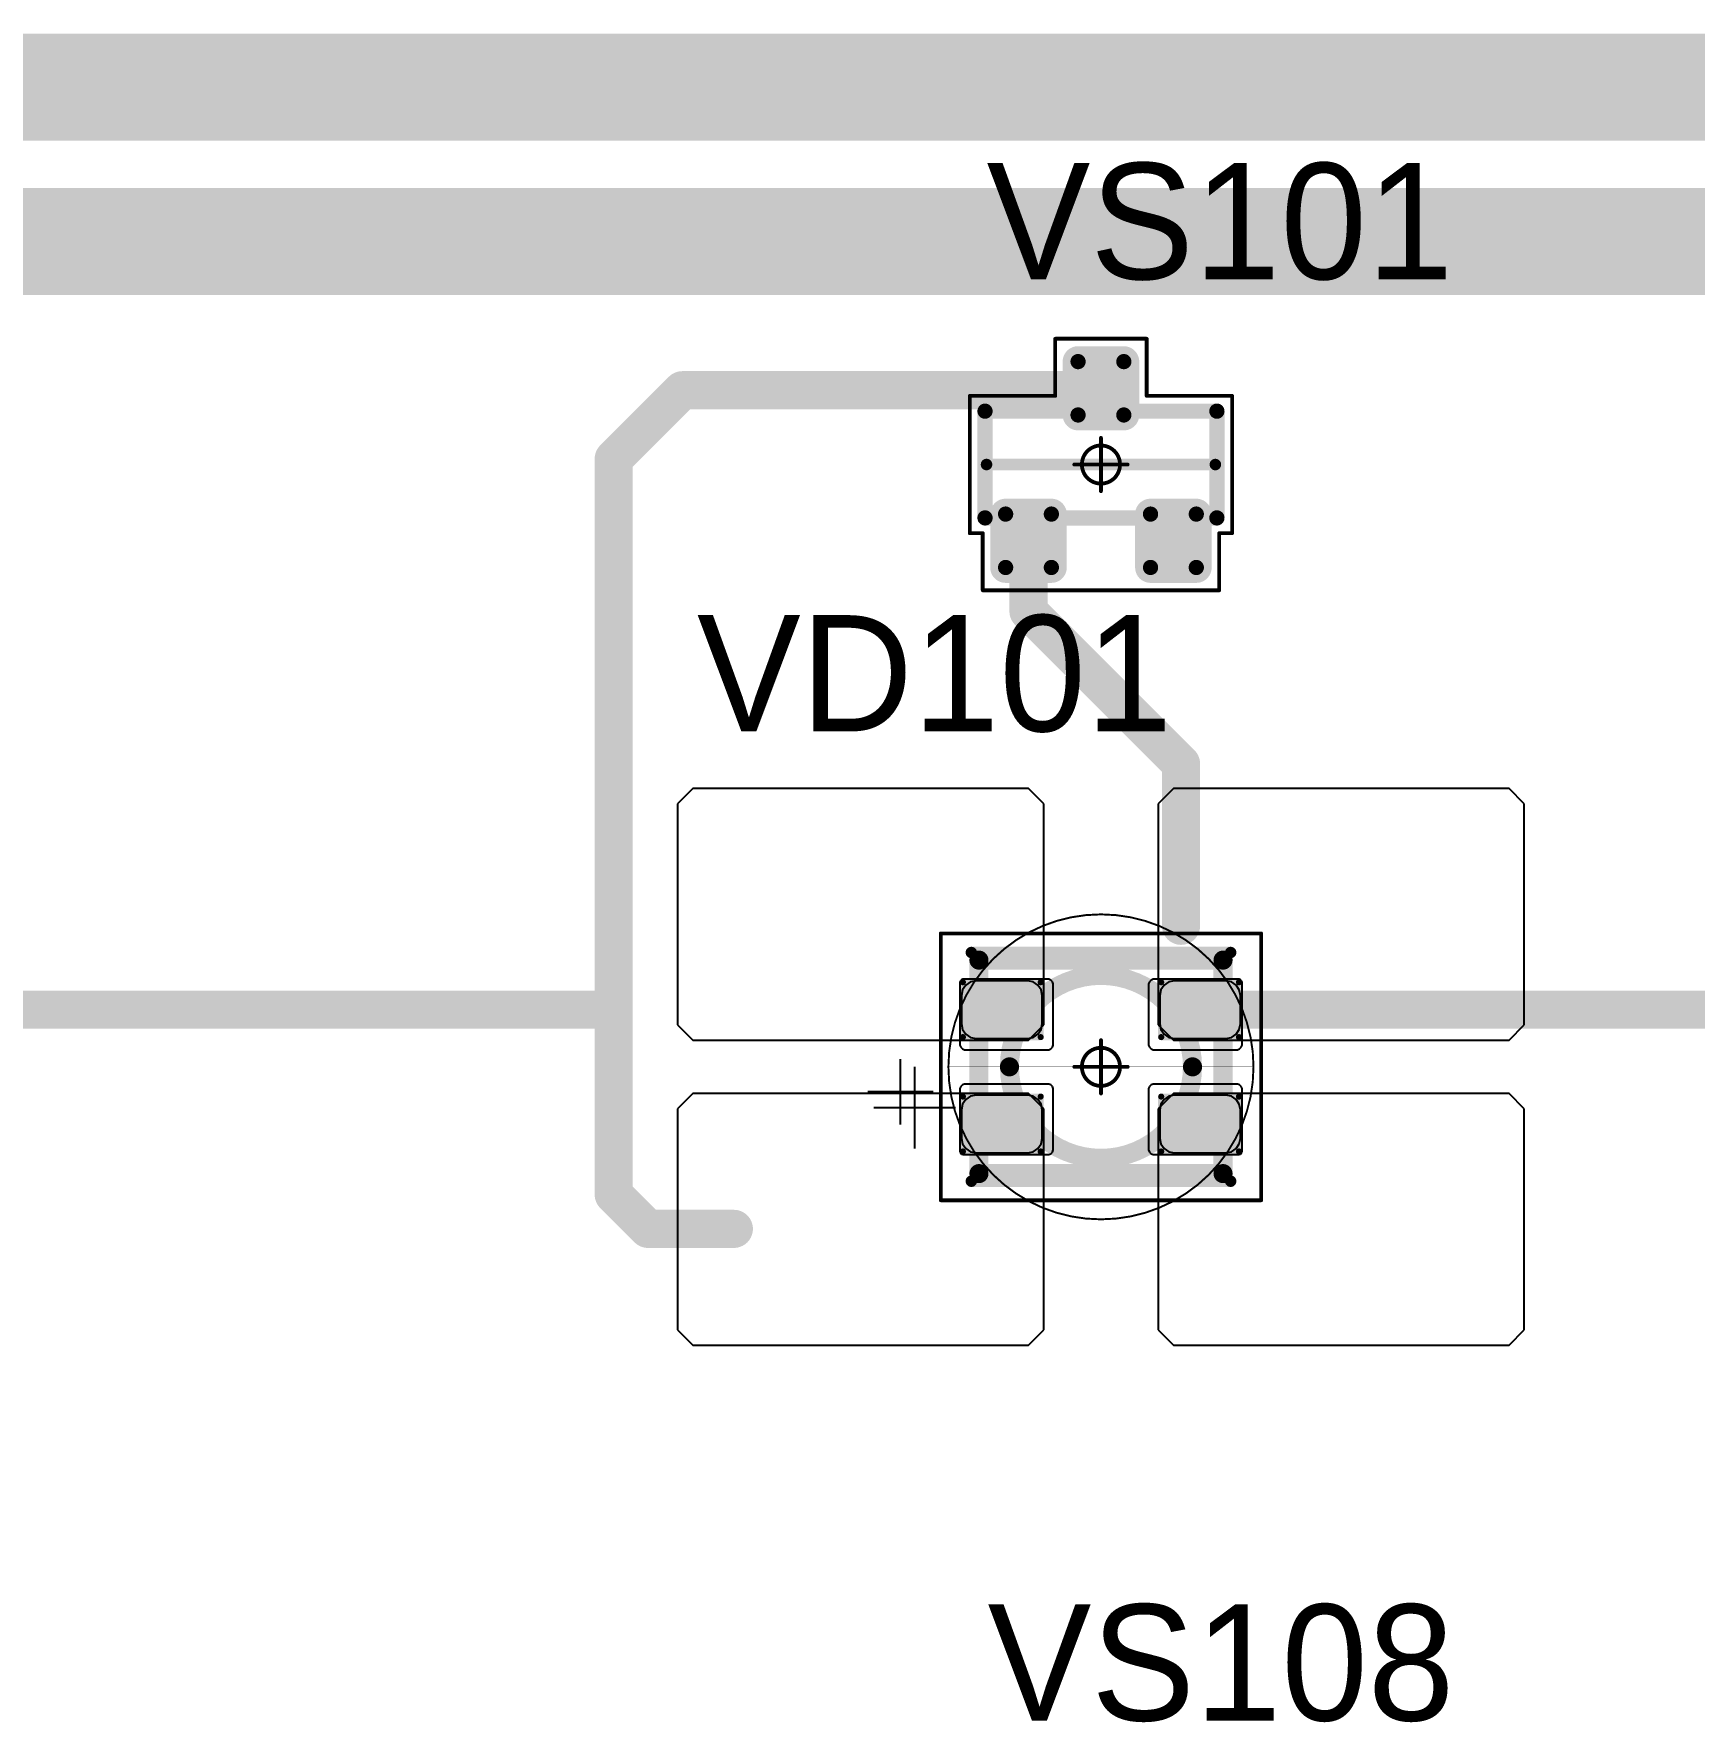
# Model space of a CAD drawing. Header units: millimetres. Extents: x 0 to 400, y 0 to 511.
# Drawn here: x 186.01 to 207.78, y 152.9 to 175.05 of the extents above; entities that cross this region are included whole.
import ezdxf

# ---------------------------------------------------------------- set-up
doc = ezdxf.new("R2010")
doc.units = ezdxf.units.MM
for name, color, linetype in [('Mechanical13', 56, 'Continuous'), ('Mechanical15', 56, 'Continuous'), ('Mechanical2', 216, 'Continuous'), ('TopLayer', 1, 'Continuous'), ('TopOverlay', 2, 'Continuous'), ('TopPaste', 8, 'Continuous'), ('TopSolder', 216, 'Continuous')]:
    doc.layers.add(name, color=color, linetype=linetype)

# ---------------------------------------------------------------- blocks, each defined once
blk = doc.blocks.new('SOT23_496')
at = {"layer": 'Mechanical13', "const_width": 0.2}
for points in [[(-0.7, 1.52), (0.7, 1.52)], [(-0.7, 1.52), (-0.7, -1.52)], [(0.7, 1.52), (0.7, -1.52)], [(-0.7, -1.52), (0.7, -1.52)]]:
    blk.add_lwpolyline(points, dxfattribs=at)
at = {"layer": 'Mechanical13', "const_width": 0.1}
for points in [[(-0.75, 1.52, 1), (-0.65, 1.52, 1)], [(-0.75, 1.52, 1), (-0.65, 1.52, 1)], [(0.65, 1.52, 1), (0.75, 1.52, 1)], [(0.65, 1.52, 1), (0.75, 1.52, 1)], [(-0.75, -1.52, 1), (-0.65, -1.52, 1)], [(-0.75, -1.52, 1), (-0.65, -1.52, 1)], [(0.65, -1.52, 1), (0.75, -1.52, 1)], [(0.65, -1.52, 1), (0.75, -1.52, 1)]]:
    blk.add_lwpolyline(points, format="xyb", close=True, dxfattribs=at)
at = {"layer": 'Mechanical15', "const_width": 0.05}
for points in [[(-1.65, 1.55), (-1.65, -1.55)], [(-1.65, 1.55), (-0.9, 1.55)], [(-0.9, 1.72), (-0.9, 1.55)], [(-0.9, 1.72), (0.9, 1.72)], [(0.9, 1.72), (0.9, 0.6)], [(0.9, 0.6), (1.65, 0.6)], [(1.65, 0.6), (1.65, -0.6)], [(0, 0.35), (0, -0.35)], [(-0.35, 0), (0.35, 0)], [(0.9, -0.6), (1.65, -0.6)], [(0.9, -0.6), (0.9, -1.72)], [(-1.65, -1.55), (-0.9, -1.55)], [(-0.9, -1.55), (-0.9, -1.72)], [(-0.9, -1.72), (0.9, -1.72)]]:
    blk.add_lwpolyline(points, dxfattribs=at)
at = {"layer": 'Mechanical15'}
for points, const_width in [([(-1.662, 1.55, 1), (-1.637, 1.55, 1)], 0.025), ([(-1.662, 1.55, 1), (-1.637, 1.55, 1)], 0.025), ([(-0.913, 1.72, 1), (-0.888, 1.72, 1)], 0.025), ([(-0.913, 1.72, 1), (-0.888, 1.72, 1)], 0.025), ([(-0.913, 1.55, 1), (-0.888, 1.55, 1)], 0.025), ([(-0.913, 1.55, 1), (-0.888, 1.55, 1)], 0.025), ([(0.888, 1.72, 1), (0.913, 1.72, 1)], 0.025), ([(0.888, 1.72, 1), (0.913, 1.72, 1)], 0.025), ([(0.888, 0.6, 1), (0.913, 0.6, 1)], 0.025), ([(0.888, 0.6, 1), (0.913, 0.6, 1)], 0.025), ([(1.637, 0.6, 1), (1.662, 0.6, 1)], 0.025), ([(1.637, 0.6, 1), (1.662, 0.6, 1)], 0.025), ([(0.25, 0, 1), (-0.25, 0, 1)], 0.05), ([(-0.012, 0.35, 1), (0.012, 0.35, 1)], 0.025), ([(-0.362, 0, 1), (-0.337, 0, 1)], 0.025), ([(-0.262, 0, 1), (-0.238, 0, 1)], 0.025), ([(0.238, 0, 1), (0.262, 0, 1)], 0.025), ([(0.337, 0, 1), (0.362, 0, 1)], 0.025), ([(-0.012, -0.35, 1), (0.012, -0.35, 1)], 0.025), ([(0.888, -0.6, 1), (0.913, -0.6, 1)], 0.025), ([(0.888, -0.6, 1), (0.913, -0.6, 1)], 0.025), ([(1.637, -0.6, 1), (1.662, -0.6, 1)], 0.025), ([(1.637, -0.6, 1), (1.662, -0.6, 1)], 0.025), ([(-1.662, -1.55, 1), (-1.637, -1.55, 1)], 0.025), ([(-1.662, -1.55, 1), (-1.637, -1.55, 1)], 0.025), ([(-0.913, -1.55, 1), (-0.888, -1.55, 1)], 0.025), ([(-0.913, -1.55, 1), (-0.888, -1.55, 1)], 0.025), ([(-0.913, -1.72, 1), (-0.888, -1.72, 1)], 0.025), ([(-0.913, -1.72, 1), (-0.888, -1.72, 1)], 0.025), ([(0.888, -1.72, 1), (0.913, -1.72, 1)], 0.025), ([(0.888, -1.72, 1), (0.913, -1.72, 1)], 0.025)]:
    blk.add_lwpolyline(points, format="xyb", close=True, dxfattribs=dict(at, const_width=const_width))
at = {"layer": 'TopLayer', "const_width": 0.1}
for points in [[(-1.4, 1.25, 1), (-1.3, 1.25, 1)], [(-0.7, 1.25, 1), (-0.6, 1.25, 1)], [(-1.4, 0.65, 1), (-1.3, 0.65, 1)], [(-0.7, 0.65, 1), (-0.6, 0.65, 1)], [(0.6, 0.3, 1), (0.7, 0.3, 1)], [(1.3, 0.3, 1), (1.4, 0.3, 1)], [(0.6, -0.3, 1), (0.7, -0.3, 1)], [(1.3, -0.3, 1), (1.4, -0.3, 1)], [(-1.4, -0.65, 1), (-1.3, -0.65, 1)], [(-0.7, -0.65, 1), (-0.6, -0.65, 1)], [(-1.4, -1.25, 1), (-1.3, -1.25, 1)], [(-0.7, -1.25, 1), (-0.6, -1.25, 1)]]:
    blk.add_lwpolyline(points, format="xyb", close=True, dxfattribs=at)
at = {"layer": 'TopLayer'}
for points in [[(-1.35, 1.35), (-1.35, 0.55), (-0.65, 1.35), (-0.65, 0.55)], [(-1.45, 1.25), (-1.45, 0.65), (-0.55, 1.25), (-0.55, 0.65)], [(0.55, 0.3), (0.55, -0.3), (1.45, 0.3), (1.45, -0.3)], [(0.65, 0.4), (0.65, -0.4), (1.35, 0.4), (1.35, -0.4)], [(-1.45, -0.65), (-1.45, -1.25), (-0.55, -0.65), (-0.55, -1.25)], [(-1.35, -0.55), (-1.35, -1.35), (-0.65, -0.55), (-0.65, -1.35)]]:
    blk.add_solid(points, dxfattribs=at)
at = {"layer": 'TopOverlay', "const_width": 0.15}
blk.add_lwpolyline([(0, 1.5), (0, -1.5)], dxfattribs=at)
at = {"layer": 'TopOverlay', "const_width": 0.075}
for points in [[(-0.038, 1.5, 1), (0.038, 1.5, 1)], [(-0.038, -1.5, 1), (0.038, -1.5, 1)]]:
    blk.add_lwpolyline(points, format="xyb", close=True, dxfattribs=at)
at = {"layer": 'TopPaste', "const_width": 0.075}
for points in [[(-1.387, 1.25, 1), (-1.313, 1.25, 1)], [(-0.687, 1.25, 1), (-0.613, 1.25, 1)], [(-1.387, 0.65, 1), (-1.313, 0.65, 1)], [(-0.687, 0.65, 1), (-0.613, 0.65, 1)], [(0.613, 0.3, 1), (0.687, 0.3, 1)], [(1.313, 0.3, 1), (1.387, 0.3, 1)], [(0.613, -0.3, 1), (0.687, -0.3, 1)], [(1.313, -0.3, 1), (1.387, -0.3, 1)], [(-1.387, -0.65, 1), (-1.313, -0.65, 1)], [(-0.687, -0.65, 1), (-0.613, -0.65, 1)], [(-1.387, -1.25, 1), (-1.313, -1.25, 1)], [(-0.687, -1.25, 1), (-0.613, -1.25, 1)]]:
    blk.add_lwpolyline(points, format="xyb", close=True, dxfattribs=at)
at = {"layer": 'TopPaste'}
for points in [[(-1.425, 1.25), (-1.425, 0.65), (-0.575, 1.25), (-0.575, 0.65)], [(-1.35, 1.325), (-1.35, 0.575), (-0.65, 1.325), (-0.65, 0.575)], [(0.575, 0.3), (0.575, -0.3), (1.425, 0.3), (1.425, -0.3)], [(0.65, 0.375), (0.65, -0.375), (1.35, 0.375), (1.35, -0.375)], [(-1.425, -0.65), (-1.425, -1.25), (-0.575, -0.65), (-0.575, -1.25)], [(-1.35, -0.575), (-1.35, -1.325), (-0.65, -0.575), (-0.65, -1.325)]]:
    blk.add_solid(points, dxfattribs=at)
at = {"layer": 'TopSolder', "const_width": 0.202}
for points in [[(-1.451, 1.25, 1), (-1.249, 1.25, 1)], [(-0.751, 1.25, 1), (-0.549, 1.25, 1)], [(-1.451, 0.65, 1), (-1.249, 0.65, 1)], [(-0.751, 0.65, 1), (-0.549, 0.65, 1)], [(0.549, 0.3, 1), (0.751, 0.3, 1)], [(1.249, 0.3, 1), (1.451, 0.3, 1)], [(0.549, -0.3, 1), (0.751, -0.3, 1)], [(1.249, -0.3, 1), (1.451, -0.3, 1)], [(-1.451, -0.65, 1), (-1.249, -0.65, 1)], [(-0.751, -0.65, 1), (-0.549, -0.65, 1)], [(-1.451, -1.25, 1), (-1.249, -1.25, 1)], [(-0.751, -1.25, 1), (-0.549, -1.25, 1)]]:
    blk.add_lwpolyline(points, format="xyb", close=True, dxfattribs=at)
at = {"layer": 'TopSolder'}
for points in [[(-1.35, 1.452), (-1.35, 0.448), (-0.65, 1.452), (-0.65, 0.448)], [(-1.552, 1.25), (-1.552, 0.65), (-0.448, 1.25), (-0.448, 0.65)], [(0.65, 0.502), (0.65, -0.502), (1.35, 0.502), (1.35, -0.502)], [(0.448, 0.3), (0.448, -0.3), (1.552, 0.3), (1.552, -0.3)], [(-1.552, -0.65), (-1.552, -1.25), (-0.448, -0.65), (-0.448, -1.25)], [(-1.35, -0.448), (-1.35, -1.452), (-0.65, -0.448), (-0.65, -1.452)]]:
    blk.add_solid(points, dxfattribs=at)
blk = doc.blocks.new('E65F_700')
at = {"layer": 'Mechanical13'}
for p, q in [((2.441, 1.071), (2.441, 0)), ((1.905, 0.536), (2.976, 0.536))]:
    blk.add_line(p, q, dxfattribs=at)
at = {"layer": 'Mechanical13', "const_width": 0.25}
for points in [[(-1.6, 1.4), (-1.6, -1.4)], [(1.6, 1.4), (-1.6, 1.4)], [(1.6, 1.4), (1.6, -1.4)], [(1.6, -1.4), (-1.6, -1.4)]]:
    blk.add_lwpolyline(points, dxfattribs=at)
at = {"layer": 'Mechanical13'}
for points, const_width in [([(-1.663, 1.4, 1), (-1.538, 1.4, 1)], 0.125), ([(-1.663, 1.4, 1), (-1.538, 1.4, 1)], 0.125), ([(1.537, 1.4, 1), (1.662, 1.4, 1)], 0.125), ([(1.537, 1.4, 1), (1.662, 1.4, 1)], 0.125), ([(1.2, 0, 1), (-1.2, 0, 1)], 0.25), ([(-1.263, 0, 1), (-1.138, 0, 1)], 0.125), ([(1.137, 0, 1), (1.262, 0, 1)], 0.125), ([(-1.663, -1.4, 1), (-1.538, -1.4, 1)], 0.125), ([(-1.663, -1.4, 1), (-1.538, -1.4, 1)], 0.125), ([(1.537, -1.4, 1), (1.662, -1.4, 1)], 0.125), ([(1.537, -1.4, 1), (1.662, -1.4, 1)], 0.125)]:
    blk.add_lwpolyline(points, format="xyb", close=True, dxfattribs=dict(at, const_width=const_width))
at = {"layer": 'Mechanical15', "const_width": 0.05}
for points in [[(2.1, 1.75), (-2.1, 1.75)], [(-2.1, 1.75), (-2.1, -1.75)], [(2.1, 1.75), (2.1, -1.75)], [(0, 0.35), (0, -0.35)], [(0, 0.35), (0, -0.35)], [(0.35, 0), (-0.35, 0)], [(0.35, 0), (-0.35, 0)], [(2.1, -1.75), (-2.1, -1.75)]]:
    blk.add_lwpolyline(points, dxfattribs=at)
at = {"layer": 'Mechanical15'}
for points, const_width in [([(-2.113, 1.75, 1), (-2.088, 1.75, 1)], 0.025), ([(-2.113, 1.75, 1), (-2.088, 1.75, 1)], 0.025), ([(2.087, 1.75, 1), (2.112, 1.75, 1)], 0.025), ([(2.087, 1.75, 1), (2.112, 1.75, 1)], 0.025), ([(0.25, 0, 1), (-0.25, 0, 1)], 0.05), ([(0.25, 0, 1), (-0.25, 0, 1)], 0.05), ([(-0.013, 0.35, 1), (0.012, 0.35, 1)], 0.025), ([(-0.013, 0.35, 1), (0.012, 0.35, 1)], 0.025), ([(-0.363, 0, 1), (-0.338, 0, 1)], 0.025), ([(-0.363, 0, 1), (-0.338, 0, 1)], 0.025), ([(-0.263, 0, 1), (-0.238, 0, 1)], 0.025), ([(-0.263, 0, 1), (-0.238, 0, 1)], 0.025), ([(0.237, 0, 1), (0.262, 0, 1)], 0.025), ([(0.237, 0, 1), (0.262, 0, 1)], 0.025), ([(0.337, 0, 1), (0.362, 0, 1)], 0.025), ([(0.337, 0, 1), (0.362, 0, 1)], 0.025), ([(-0.013, -0.35, 1), (0.012, -0.35, 1)], 0.025), ([(-0.013, -0.35, 1), (0.012, -0.35, 1)], 0.025), ([(-2.113, -1.75, 1), (-2.088, -1.75, 1)], 0.025), ([(-2.113, -1.75, 1), (-2.088, -1.75, 1)], 0.025), ([(2.087, -1.75, 1), (2.112, -1.75, 1)], 0.025), ([(2.087, -1.75, 1), (2.112, -1.75, 1)], 0.025)]:
    blk.add_lwpolyline(points, format="xyb", close=True, dxfattribs=dict(at, const_width=const_width))
at = {"layer": 'TopLayer'}
for p, q in [((-5.35, 3.65), (-5.55, 3.45)), ((-0.95, 3.65), (-5.35, 3.65)), ((-5.35, 3.65), (-5.35, 3.65)), ((-0.75, 3.45), (-0.95, 3.65)), ((0.95, 3.65), (0.75, 3.45)), ((5.35, 3.65), (0.95, 3.65)), ((0.95, 3.65), (0.95, 3.65)), ((5.55, 3.45), (5.35, 3.65)), ((-5.55, 3.45), (-5.55, 3.45)), ((-5.55, 3.45), (-5.55, 0.55)), ((-0.75, 0.55), (-0.75, 3.45)), ((0.75, 3.45), (0.75, 3.45)), ((0.75, 3.45), (0.75, 0.55)), ((5.55, 0.55), (5.55, 3.45)), ((-5.55, 0.55), (-5.35, 0.35)), ((-0.95, 0.35), (-0.75, 0.55)), ((0.75, 0.55), (0.95, 0.35)), ((5.35, 0.35), (5.55, 0.55)), ((-5.35, 0.35), (-0.95, 0.35)), ((0.95, 0.35), (5.35, 0.35)), ((-5.35, -0.35), (-5.55, -0.55)), ((-0.95, -0.35), (-5.35, -0.35)), ((-5.35, -0.35), (-5.35, -0.35)), ((-0.75, -0.55), (-0.95, -0.35)), ((0.95, -0.35), (0.75, -0.55)), ((5.35, -0.35), (0.95, -0.35)), ((0.95, -0.35), (0.95, -0.35)), ((5.55, -0.55), (5.35, -0.35)), ((-5.55, -0.55), (-5.55, -0.55)), ((-5.55, -0.55), (-5.55, -3.45)), ((-0.75, -3.45), (-0.75, -0.55)), ((0.75, -0.55), (0.75, -0.55)), ((0.75, -0.55), (0.75, -3.45)), ((5.55, -3.45), (5.55, -0.55)), ((-5.55, -3.45), (-5.35, -3.65)), ((-0.95, -3.65), (-0.75, -3.45)), ((0.75, -3.45), (0.95, -3.65)), ((5.35, -3.65), (5.55, -3.45)), ((-5.35, -3.65), (-0.95, -3.65)), ((0.95, -3.65), (5.35, -3.65))]:
    blk.add_line(p, q, dxfattribs=at)
at = {"layer": 'TopLayer', "const_width": 0.04}
for points in [[(-1.83, 1.11, 1), (-1.79, 1.11, 1)], [(-0.81, 1.11, 1), (-0.77, 1.11, 1)], [(0.77, 1.11, 1), (0.81, 1.11, 1)], [(1.79, 1.11, 1), (1.83, 1.11, 1)], [(-1.83, 0.39, 1), (-1.79, 0.39, 1)], [(-0.81, 0.39, 1), (-0.77, 0.39, 1)], [(0.77, 0.39, 1), (0.81, 0.39, 1)], [(1.79, 0.39, 1), (1.83, 0.39, 1)], [(-1.83, -0.39, 1), (-1.79, -0.39, 1)], [(-0.81, -0.39, 1), (-0.77, -0.39, 1)], [(0.77, -0.39, 1), (0.81, -0.39, 1)], [(1.79, -0.39, 1), (1.83, -0.39, 1)], [(-1.83, -1.11, 1), (-1.79, -1.11, 1)], [(-0.81, -1.11, 1), (-0.77, -1.11, 1)], [(0.77, -1.11, 1), (0.81, -1.11, 1)], [(1.79, -1.11, 1), (1.83, -1.11, 1)]]:
    blk.add_lwpolyline(points, format="xyb", close=True, dxfattribs=at)
at = {"layer": 'TopLayer'}
for points in [[(-1.85, 1.11), (-1.85, 0.39), (-0.75, 1.11), (-0.75, 0.39)], [(-1.81, 1.15), (-1.81, 0.35), (-0.79, 1.15), (-0.79, 0.35)], [(0.75, 1.11), (0.75, 0.39), (1.85, 1.11), (1.85, 0.39)], [(0.79, 1.15), (0.79, 0.35), (1.81, 1.15), (1.81, 0.35)], [(-1.85, -0.39), (-1.85, -1.11), (-0.75, -0.39), (-0.75, -1.11)], [(-1.81, -0.35), (-1.81, -1.15), (-0.79, -0.35), (-0.79, -1.15)], [(0.75, -0.39), (0.75, -1.11), (1.85, -0.39), (1.85, -1.11)], [(0.79, -0.35), (0.79, -1.15), (1.81, -0.35), (1.81, -1.15)]]:
    blk.add_solid(points, dxfattribs=at)
at = {"layer": 'TopOverlay'}
for p, q in [((2.628, 0.757), (2.628, -0.1)), ((2.2, 0.328), (3.057, 0.328))]:
    blk.add_line(p, q, dxfattribs=at)
at = {"layer": 'TopOverlay', "const_width": 0.15}
for points in [[(1.7, 1.5), (-1.7, 1.5)], [(1.7, -1.5), (-1.7, -1.5)]]:
    blk.add_lwpolyline(points, dxfattribs=at)
at = {"layer": 'TopOverlay', "const_width": 0.075}
for points in [[(-1.738, 1.5, 1), (-1.663, 1.5, 1)], [(1.662, 1.5, 1), (1.737, 1.5, 1)], [(-1.738, -1.5, 1), (-1.663, -1.5, 1)], [(1.662, -1.5, 1), (1.737, -1.5, 1)]]:
    blk.add_lwpolyline(points, format="xyb", close=True, dxfattribs=at)
at = {"layer": 'TopPaste'}
for p, q in [((-1.711, 1.114), (-1.773, 1.073)), ((-1.638, 1.129), (-1.711, 1.114)), ((-0.963, 1.129), (-1.638, 1.129)), ((-0.889, 1.114), (-0.963, 1.129)), ((-0.827, 1.073), (-0.889, 1.114)), ((0.889, 1.114), (0.827, 1.073)), ((0.962, 1.129), (0.889, 1.114)), ((1.637, 1.129), (0.962, 1.129)), ((1.711, 1.114), (1.637, 1.129)), ((1.773, 1.073), (1.711, 1.114)), ((-1.814, 1.011), (-1.829, 0.938)), ((-1.829, 0.938), (-1.829, 0.563)), ((-1.773, 1.073), (-1.814, 1.011)), ((-0.786, 1.011), (-0.827, 1.073)), ((-0.771, 0.938), (-0.786, 1.011)), ((-0.771, 0.563), (-0.771, 0.938)), ((0.786, 1.011), (0.771, 0.938)), ((0.771, 0.938), (0.771, 0.563)), ((0.827, 1.073), (0.786, 1.011)), ((1.814, 1.011), (1.773, 1.073)), ((1.829, 0.938), (1.814, 1.011)), ((1.829, 0.563), (1.829, 0.938)), ((-1.829, 0.563), (-1.814, 0.489)), ((-1.814, 0.489), (-1.773, 0.427)), ((-0.827, 0.427), (-0.786, 0.489)), ((-0.786, 0.489), (-0.771, 0.563)), ((0.771, 0.563), (0.786, 0.489)), ((0.786, 0.489), (0.827, 0.427)), ((1.773, 0.427), (1.814, 0.489)), ((1.814, 0.489), (1.829, 0.563)), ((-1.773, 0.427), (-1.711, 0.386)), ((-1.711, 0.386), (-1.638, 0.371)), ((-1.638, 0.371), (-0.963, 0.371)), ((-0.963, 0.371), (-0.889, 0.386)), ((-0.889, 0.386), (-0.827, 0.427)), ((0.827, 0.427), (0.889, 0.386)), ((0.889, 0.386), (0.962, 0.371)), ((0.962, 0.371), (1.637, 0.371)), ((1.637, 0.371), (1.711, 0.386)), ((1.711, 0.386), (1.773, 0.427)), ((-1.773, -0.427), (-1.814, -0.489)), ((-1.711, -0.386), (-1.773, -0.427)), ((-1.638, -0.371), (-1.711, -0.386)), ((-0.963, -0.371), (-1.638, -0.371)), ((-0.889, -0.386), (-0.963, -0.371)), ((-0.827, -0.427), (-0.889, -0.386)), ((-0.786, -0.489), (-0.827, -0.427)), ((0.827, -0.427), (0.786, -0.489)), ((0.889, -0.386), (0.827, -0.427)), ((0.962, -0.371), (0.889, -0.386)), ((1.637, -0.371), (0.962, -0.371)), ((1.711, -0.386), (1.637, -0.371)), ((1.773, -0.427), (1.711, -0.386)), ((1.814, -0.489), (1.773, -0.427)), ((-1.814, -0.489), (-1.829, -0.563)), ((-1.829, -0.563), (-1.829, -0.938)), ((-0.771, -0.563), (-0.786, -0.489)), ((-0.771, -0.938), (-0.771, -0.563)), ((0.786, -0.489), (0.771, -0.563)), ((0.771, -0.563), (0.771, -0.938)), ((1.829, -0.563), (1.814, -0.489)), ((1.829, -0.938), (1.829, -0.563)), ((-1.829, -0.938), (-1.814, -1.011)), ((-1.814, -1.011), (-1.773, -1.073)), ((-1.773, -1.073), (-1.711, -1.114)), ((-0.889, -1.114), (-0.827, -1.073)), ((-0.827, -1.073), (-0.786, -1.011)), ((-0.786, -1.011), (-0.771, -0.938)), ((0.771, -0.938), (0.786, -1.011)), ((0.786, -1.011), (0.827, -1.073)), ((0.827, -1.073), (0.889, -1.114)), ((1.711, -1.114), (1.773, -1.073)), ((1.773, -1.073), (1.814, -1.011)), ((1.814, -1.011), (1.829, -0.938)), ((-1.711, -1.114), (-1.638, -1.129)), ((-1.638, -1.129), (-0.963, -1.129)), ((-0.963, -1.129), (-0.889, -1.114)), ((0.889, -1.114), (0.962, -1.129)), ((0.962, -1.129), (1.637, -1.129)), ((1.637, -1.129), (1.711, -1.114))]:
    blk.add_line(p, q, dxfattribs=at)
at = {"layer": 'TopSolder'}
for p, q in [((-1.842, 1.129), (-1.85, 1.111)), ((-1.85, 1.111), (-1.85, 1.101)), ((-1.828, 1.143), (-1.842, 1.129)), ((-1.81, 1.151), (-1.828, 1.143)), ((-1.8, 1.151), (-1.81, 1.151)), ((-0.7, 1.151), (-1.8, 1.151)), ((-0.685, 1.151), (-0.7, 1.151)), ((-0.7, 1.151), (-0.7, 1.151)), ((-0.658, 1.139), (-0.685, 1.151)), ((-0.636, 1.118), (-0.658, 1.139)), ((-0.625, 1.09), (-0.636, 1.118)), ((0.636, 1.118), (0.625, 1.09)), ((0.657, 1.139), (0.636, 1.118)), ((0.685, 1.151), (0.657, 1.139)), ((0.7, 1.151), (0.685, 1.151)), ((1.8, 1.151), (0.7, 1.151)), ((1.81, 1.151), (1.8, 1.151)), ((1.8, 1.151), (1.8, 1.151)), ((1.828, 1.143), (1.81, 1.151)), ((1.842, 1.129), (1.828, 1.143)), ((1.85, 1.111), (1.842, 1.129)), ((1.85, 1.101), (1.85, 1.111)), ((-1.85, 1.101), (-1.85, 1.101)), ((-1.85, 1.101), (-1.85, 0.301)), ((-0.625, 1.076), (-0.625, 1.09)), ((-0.625, 0.301), (-0.625, 1.076)), ((0.625, 1.09), (0.625, 1.076)), ((0.625, 1.076), (0.625, 1.076)), ((0.625, 1.076), (0.625, 0.301)), ((1.85, 0.301), (1.85, 1.101)), ((-1.85, 0.301), (-1.85, 0.286)), ((-1.85, 0.286), (-1.839, 0.258)), ((-1.839, 0.258), (-1.818, 0.237)), ((-1.818, 0.237), (-1.79, 0.226)), ((-1.79, 0.226), (-1.775, 0.226)), ((-1.775, 0.226), (-1.775, 0.226)), ((-1.775, 0.226), (-0.7, 0.226)), ((-0.7, 0.226), (-0.685, 0.226)), ((-0.685, 0.226), (-0.658, 0.237)), ((-0.658, 0.237), (-0.636, 0.258)), ((-0.636, 0.258), (-0.625, 0.286)), ((-0.625, 0.286), (-0.625, 0.301)), ((-0.625, 0.301), (-0.625, 0.301)), ((0.625, 0.301), (0.625, 0.286)), ((0.625, 0.286), (0.636, 0.258)), ((0.636, 0.258), (0.657, 0.237)), ((0.657, 0.237), (0.685, 0.226)), ((0.685, 0.226), (0.7, 0.226)), ((0.7, 0.226), (0.7, 0.226)), ((0.7, 0.226), (1.775, 0.226)), ((1.775, 0.226), (1.79, 0.226)), ((1.79, 0.226), (1.817, 0.237)), ((1.817, 0.237), (1.839, 0.258)), ((1.839, 0.258), (1.85, 0.286)), ((1.85, 0.286), (1.85, 0.301)), ((1.85, 0.301), (1.85, 0.301)), ((-1.839, -0.257), (-1.85, -0.285)), ((-1.85, -0.285), (-1.85, -0.299)), ((-1.85, -0.299), (-1.85, -0.299)), ((-1.85, -0.299), (-1.85, -1.099)), ((-1.818, -0.236), (-1.839, -0.257)), ((-1.79, -0.224), (-1.818, -0.236)), ((-1.775, -0.224), (-1.79, -0.224)), ((-0.7, -0.224), (-1.775, -0.224)), ((-0.685, -0.224), (-0.7, -0.224)), ((-0.7, -0.224), (-0.7, -0.224)), ((-0.658, -0.236), (-0.685, -0.224)), ((-0.636, -0.257), (-0.658, -0.236)), ((-0.625, -0.285), (-0.636, -0.257)), ((-0.625, -0.299), (-0.625, -0.285)), ((-0.625, -1.074), (-0.625, -0.299)), ((0.636, -0.257), (0.625, -0.285)), ((0.625, -0.285), (0.625, -0.299)), ((0.625, -0.299), (0.625, -0.299)), ((0.625, -0.299), (0.625, -1.074)), ((0.657, -0.236), (0.636, -0.257)), ((0.685, -0.224), (0.657, -0.236)), ((0.7, -0.224), (0.685, -0.224)), ((1.775, -0.224), (0.7, -0.224)), ((1.79, -0.224), (1.775, -0.224)), ((1.775, -0.224), (1.775, -0.224)), ((1.817, -0.236), (1.79, -0.224)), ((1.839, -0.257), (1.817, -0.236)), ((1.85, -0.285), (1.839, -0.257)), ((1.85, -0.299), (1.85, -0.285)), ((1.85, -1.099), (1.85, -0.299)), ((-1.85, -1.099), (-1.85, -1.109)), ((-0.636, -1.117), (-0.625, -1.089)), ((-0.625, -1.089), (-0.625, -1.074)), ((-0.625, -1.074), (-0.625, -1.074)), ((0.625, -1.074), (0.625, -1.089)), ((0.625, -1.089), (0.636, -1.117)), ((1.85, -1.109), (1.85, -1.099)), ((1.85, -1.099), (1.85, -1.099)), ((-1.85, -1.109), (-1.842, -1.128)), ((-1.842, -1.128), (-1.828, -1.142)), ((-1.828, -1.142), (-1.81, -1.149)), ((-1.81, -1.149), (-1.8, -1.149)), ((-1.8, -1.149), (-0.7, -1.149)), ((-1.8, -1.149), (-1.8, -1.149)), ((-0.7, -1.149), (-0.685, -1.149)), ((-0.685, -1.149), (-0.658, -1.138)), ((-0.658, -1.138), (-0.636, -1.117)), ((0.636, -1.117), (0.657, -1.138)), ((0.657, -1.138), (0.685, -1.149)), ((0.685, -1.149), (0.7, -1.149)), ((0.7, -1.149), (1.8, -1.149)), ((0.7, -1.149), (0.7, -1.149)), ((1.8, -1.149), (1.81, -1.149)), ((1.81, -1.149), (1.828, -1.142)), ((1.828, -1.142), (1.842, -1.128)), ((1.842, -1.128), (1.85, -1.109))]:
    blk.add_line(p, q, dxfattribs=at)

msp = doc.modelspace()

# ---------------------------------------------------------------- linework, layer by layer
at = {"layer": 'Mechanical2'}
for points, const_width in [([(202, 161.5, 1), (198, 161.5, 1)], 0.0254), ([(200, 163.5, 1), (200, 163.5, 1)], 0.0005), ([(197.994, 161.5, 1), (198.006, 161.5, 1)], 0.0127), ([(198, 161.5, 1), (198, 161.5, 1)], 0.0005), ([(201.994, 161.5, 1), (202.006, 161.5, 1)], 0.0127), ([(202, 161.5, 1), (202, 161.5, 1)], 0.0005), ([(200, 159.5, 1), (200, 159.5, 1)], 0.0005)]:
    msp.add_lwpolyline(points, format="xyb", close=True, dxfattribs=dict(at, const_width=const_width))
at = {"layer": 'Mechanical2', "const_width": 0.001}
for points in [[(200, 159.5), (200, 163.5)], [(198, 161.5), (202, 161.5)]]:
    msp.add_lwpolyline(points, dxfattribs=at)
at = {"layer": 'TopLayer'}
for points, const_width in [([(173.525, 174.35), (326.087, 174.35)], 1.4), ([(174.475, 172.325), (221.6, 172.325)], 1.4), ([(193.612, 169.475), (194.512, 170.375)], 0.5), ([(194.512, 170.375), (199.912, 170.375)], 0.5), ([(193.612, 162.375), (193.612, 169.475)], 0.5), ([(199.05, 167.475), (199.05, 168.4)], 0.5), ([(199.05, 167.475), (201.05, 165.475)], 0.5), ([(201.05, 163.35), (201.05, 165.475)], 0.5), ([(193.487, 162.25), (193.612, 162.375)], 0.5), ([(193.612, 159.825), (193.612, 162.375)], 0.5), ([(181.3, 162.25), (193.487, 162.25)], 0.5), ([(201.3, 162.25), (213.587, 162.25)], 0.5), ([(193.612, 159.825), (194.062, 159.375)], 0.5), ([(194.062, 159.375), (195.187, 159.375)], 0.5)]:
    msp.add_lwpolyline(points, dxfattribs=dict(at, const_width=const_width))
at = {"layer": 'TopLayer', "const_width": 0.25}
for points in [[(194.387, 170.375, 1), (194.637, 170.375, 1)], [(194.387, 170.375, 1), (194.637, 170.375, 1)], [(199.787, 170.375, 1), (200.037, 170.375, 1)], [(193.487, 169.475, 1), (193.737, 169.475, 1)], [(193.487, 169.475, 1), (193.737, 169.475, 1)], [(198.925, 168.4, 1), (199.175, 168.4, 1)], [(198.925, 167.475, 1), (199.175, 167.475, 1)], [(198.925, 167.475, 1), (199.175, 167.475, 1)], [(200.925, 165.475, 1), (201.175, 165.475, 1)], [(200.925, 165.475, 1), (201.175, 165.475, 1)], [(200.925, 163.35, 1), (201.175, 163.35, 1)], [(193.487, 162.375, 1), (193.737, 162.375, 1)], [(193.487, 162.375, 1), (193.737, 162.375, 1)], [(193.487, 162.375, 1), (193.737, 162.375, 1)], [(193.362, 162.25, 1), (193.612, 162.25, 1)], [(193.362, 162.25, 1), (193.612, 162.25, 1)], [(201.175, 162.25, 1), (201.425, 162.25, 1)], [(193.487, 159.825, 1), (193.737, 159.825, 1)], [(193.487, 159.825, 1), (193.737, 159.825, 1)], [(193.937, 159.375, 1), (194.187, 159.375, 1)], [(193.937, 159.375, 1), (194.187, 159.375, 1)], [(195.062, 159.375, 1), (195.312, 159.375, 1)]]:
    msp.add_lwpolyline(points, format="xyb", close=True, dxfattribs=at)

# ---------------------------------------------------------------- block references
for name, p, rotation in [('SOT23_496', (200, 169.4), 90), ('E65F_700', (200, 161.5), 180)]:
    msp.add_blockref(name, p, dxfattribs=dict(rotation=rotation))

# ---------------------------------------------------------------- texts
at = {"layer": 'TopOverlay'}
for s, p in [('VS101', (198.501, 171.831)), ('VD101', (194.704, 165.901)), ('VS108', (198.514, 152.926))]:
    msp.add_text(s, height=1.524, dxfattribs=at).set_placement(p)

doc.saveas('drawing.dxf')
